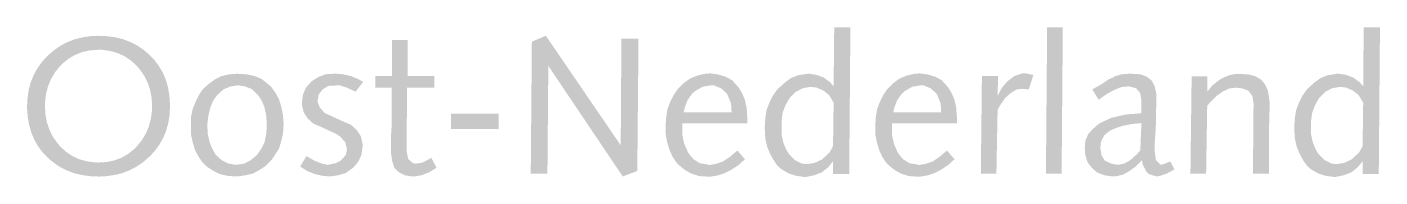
# Model space of a CAD drawing. Extents: x 65.7 to 79.2, y -14 to -12.5.
import ezdxf

# ---------------------------------------------------------------- set-up
doc = ezdxf.new("R2010")
doc.units = 0
doc.header["$MEASUREMENT"] = 0
doc.layers.add('to-xx-stempel', color=7, linetype='CONTINUOUS')

msp = doc.modelspace()

# ---------------------------------------------------------------- hatches: boundary and pattern name
at = {"layer": 'to-xx-stempel', "lineweight": 9}
h = msp.add_hatch(color=256, dxfattribs=at)
h.paths.add_polyline_path([(67.059, -12.958), (67.021, -12.894), (66.976, -12.832), (66.922, -12.777), (66.865, -12.729), (66.801, -12.686), (66.734, -12.653), (66.661, -12.625), (66.584, -12.606), (66.502, -12.595), (66.413, -12.591), (66.33, -12.595), (66.249, -12.608), (66.174, -12.627), (66.101, -12.655), (66.034, -12.691), (65.97, -12.735), (65.91, -12.786), (65.902, -12.794), (65.848, -12.853), (65.803, -12.916), (65.766, -12.983), (65.737, -13.055), (65.716, -13.13), (65.705, -13.21), (65.7, -13.293), (65.7, -13.317), (65.707, -13.402), (65.721, -13.482), (65.743, -13.557), (65.773, -13.628), (65.81, -13.694), (65.856, -13.754), (65.91, -13.811), (65.968, -13.858), (66.03, -13.901), (66.098, -13.934), (66.171, -13.962), (66.249, -13.981), (66.33, -13.992), (66.425, -13.996), (66.508, -13.991), (66.587, -13.978), (66.662, -13.959), (66.734, -13.93), (66.802, -13.894), (66.866, -13.849), (66.926, -13.797), (66.931, -13.793), (66.984, -13.734), (67.029, -13.672), (67.066, -13.604), (67.095, -13.534), (67.115, -13.457), (67.128, -13.378), (67.131, -13.293), (67.131, -13.27), (67.125, -13.184), (67.111, -13.104), (67.09, -13.029)])
h.paths.add_polyline_path([(66.908, -13.058), (66.932, -13.131), (66.947, -13.21), (66.953, -13.293), (66.951, -13.339), (66.94, -13.419), (66.92, -13.496), (66.89, -13.566), (66.85, -13.633), (66.8, -13.694), (66.776, -13.719), (66.714, -13.768), (66.648, -13.807), (66.577, -13.834), (66.499, -13.851), (66.417, -13.856), (66.379, -13.855), (66.299, -13.844), (66.223, -13.823), (66.154, -13.791), (66.09, -13.748), (66.031, -13.694), (66.003, -13.661), (65.958, -13.598), (65.924, -13.529), (65.899, -13.455), (65.884, -13.376), (65.88, -13.293), (65.881, -13.248), (65.891, -13.168), (65.911, -13.092), (65.941, -13.021), (65.981, -12.954), (66.031, -12.892), (66.057, -12.867), (66.118, -12.818), (66.184, -12.78), (66.256, -12.752), (66.333, -12.736), (66.417, -12.731), (66.453, -12.731), (66.534, -12.742), (66.608, -12.764), (66.677, -12.795), (66.742, -12.839), (66.8, -12.892), (66.828, -12.925), (66.873, -12.989)], flags=16)
for points in [[(71.823, -12.618), (71.652, -12.618), (71.645, -13.684), (70.895, -12.59), (70.755, -12.65), (70.744, -13.968), (70.911, -13.968), (70.92, -12.891), (71.665, -13.995), (71.811, -13.94)], [(76.072, -12.505), (75.915, -12.505), (75.903, -13.968), (76.06, -13.968)], [(69.506, -13.109), (69.778, -13.109), (69.778, -12.993), (69.512, -12.993), (69.512, -12.634), (69.355, -12.634), (69.355, -12.993), (69.187, -12.993), (69.187, -13.109), (69.35, -13.109), (69.35, -13.468), (69.35, -13.508), (69.344, -13.601), (69.344, -13.682), (69.344, -13.746), (69.344, -13.752), (69.355, -13.838), (69.378, -13.908), (69.425, -13.954), (69.483, -13.983), (69.558, -13.995), (69.575, -13.995), (69.651, -13.983), (69.726, -13.954), (69.801, -13.908), (69.749, -13.81), (69.738, -13.815), (69.662, -13.856), (69.593, -13.867), (69.564, -13.862), (69.517, -13.821), (69.5, -13.74)], [(68.608, -13.248), (68.62, -13.178), (68.66, -13.126), (68.718, -13.091), (68.805, -13.086), (68.834, -13.086), (68.904, -13.109), (68.99, -13.149), (69.066, -13.051), (69.014, -13.022), (68.944, -12.993), (68.863, -12.975), (68.804, -12.97), (68.77, -12.97), (68.689, -12.975), (68.614, -13.004), (68.55, -13.045), (68.544, -13.051), (68.492, -13.109), (68.463, -13.178), (68.452, -13.259), (68.452, -13.277), (68.469, -13.352), (68.51, -13.416), (68.568, -13.468), (68.637, -13.497), (68.712, -13.532), (68.788, -13.566), (68.834, -13.595), (68.886, -13.653), (68.904, -13.723), (68.892, -13.781), (68.84, -13.838), (68.793, -13.862), (68.712, -13.879), (68.654, -13.867), (68.579, -13.838), (68.498, -13.792), (68.434, -13.896), (68.51, -13.943), (68.585, -13.972), (68.66, -13.989), (68.736, -13.995), (68.817, -13.983), (68.892, -13.96), (68.956, -13.914), (68.967, -13.908), (69.019, -13.844), (69.048, -13.781), (69.06, -13.699), (69.06, -13.671), (69.043, -13.595), (69.002, -13.532), (68.944, -13.479), (68.875, -13.45), (68.799, -13.416), (68.724, -13.381), (68.683, -13.364), (68.631, -13.306)], [(75.419, -13.329), (75.442, -13.288), (75.494, -13.213), (75.552, -13.161), (75.61, -13.126), (75.668, -13.12), (75.731, -13.126), (75.778, -12.981), (75.772, -12.981), (75.691, -12.964), (75.656, -12.969), (75.587, -12.993), (75.517, -13.045), (75.511, -13.051), (75.459, -13.114), (75.424, -13.184), (75.419, -13.184), (75.424, -12.993), (75.262, -12.993), (75.251, -13.966), (75.407, -13.966)], [(77.611, -13.191), (77.68, -13.144), (77.744, -13.115), (77.808, -13.109), (77.866, -13.115), (77.929, -13.138), (77.97, -13.191), (77.982, -13.26), (77.976, -13.967), (78.138, -13.967), (78.138, -13.486), (78.144, -13.26), (78.138, -13.214), (78.126, -13.138), (78.097, -13.075), (78.057, -13.028), (77.999, -12.994), (77.929, -12.976), (77.819, -12.97), (77.744, -12.982), (77.663, -13.017), (77.628, -13.04), (77.57, -13.086), (77.518, -13.15), (77.518, -12.994), (77.362, -12.994), (77.35, -13.967), (77.507, -13.967), (77.518, -13.289), (77.547, -13.254)], [(70.423, -13.369), (69.945, -13.369), (69.945, -13.521), (70.423, -13.521)]]:
    msp.add_hatch(color=256, dxfattribs=at).paths.add_polyline_path(points)
h = msp.add_hatch(color=256, dxfattribs=at)
h.paths.add_polyline_path([(73.945, -12.505), (73.783, -12.505), (73.777, -13.095), (73.742, -13.055), (73.678, -13.008), (73.603, -12.98), (73.522, -12.968), (73.493, -12.974), (73.418, -12.985), (73.348, -13.014), (73.285, -13.061), (73.221, -13.119), (73.215, -13.124), (73.169, -13.188), (73.134, -13.258), (73.105, -13.333), (73.093, -13.408), (73.088, -13.489), (73.088, -13.53), (73.093, -13.617), (73.111, -13.698), (73.14, -13.767), (73.175, -13.831), (73.215, -13.889), (73.256, -13.924), (73.325, -13.964), (73.395, -13.987), (73.476, -13.999), (73.505, -13.999), (73.586, -13.982), (73.661, -13.953), (73.725, -13.9), (73.771, -13.843), (73.771, -13.97), (73.933, -13.97)])
h.paths.add_polyline_path([(73.771, -13.692), (73.736, -13.756), (73.673, -13.814), (73.661, -13.825), (73.586, -13.86), (73.51, -13.872), (73.458, -13.866), (73.389, -13.831), (73.331, -13.773), (73.302, -13.727), (73.273, -13.657), (73.256, -13.576), (73.256, -13.483), (73.256, -13.437), (73.267, -13.356), (73.296, -13.281), (73.337, -13.211), (73.343, -13.205), (73.4, -13.148), (73.47, -13.113), (73.545, -13.101), (73.603, -13.107), (73.673, -13.136), (73.731, -13.182), (73.777, -13.258)], flags=16)
h = msp.add_hatch(color=256, dxfattribs=at)
h.paths.add_polyline_path([(79.248, -12.505), (79.085, -12.505), (79.08, -13.095), (79.045, -13.055), (78.981, -13.008), (78.906, -12.98), (78.825, -12.968), (78.796, -12.974), (78.721, -12.985), (78.651, -13.014), (78.587, -13.061), (78.524, -13.119), (78.518, -13.124), (78.472, -13.188), (78.437, -13.258), (78.408, -13.333), (78.396, -13.408), (78.39, -13.489), (78.39, -13.53), (78.396, -13.617), (78.414, -13.698), (78.443, -13.767), (78.477, -13.831), (78.518, -13.889), (78.558, -13.924), (78.628, -13.964), (78.697, -13.987), (78.779, -13.999), (78.807, -13.999), (78.889, -13.982), (78.964, -13.953), (79.028, -13.9), (79.074, -13.843), (79.074, -13.97), (79.236, -13.97)])
h.paths.add_polyline_path([(79.074, -13.692), (79.039, -13.756), (78.975, -13.814), (78.964, -13.825), (78.889, -13.86), (78.813, -13.872), (78.761, -13.866), (78.692, -13.831), (78.634, -13.773), (78.605, -13.727), (78.576, -13.657), (78.558, -13.576), (78.558, -13.483), (78.558, -13.437), (78.57, -13.356), (78.599, -13.281), (78.639, -13.211), (78.645, -13.205), (78.703, -13.148), (78.773, -13.113), (78.848, -13.101), (78.906, -13.107), (78.975, -13.136), (79.033, -13.182), (79.08, -13.258)], flags=16)
h = msp.add_hatch(color=256, dxfattribs=at)
h.paths.add_polyline_path([(68.246, -13.3), (68.223, -13.224), (68.188, -13.161), (68.147, -13.103), (68.107, -13.068), (68.049, -13.022), (67.98, -12.993), (67.898, -12.975), (67.806, -12.97), (67.725, -12.975), (67.649, -12.993), (67.58, -13.027), (67.516, -13.074), (67.458, -13.126), (67.423, -13.178), (67.389, -13.248), (67.36, -13.317), (67.342, -13.398), (67.342, -13.479), (67.342, -13.491), (67.342, -13.578), (67.36, -13.659), (67.383, -13.734), (67.418, -13.798), (67.458, -13.856), (67.499, -13.896), (67.562, -13.937), (67.632, -13.972), (67.707, -13.989), (67.794, -13.995), (67.806, -13.995), (67.887, -13.983), (67.962, -13.966), (68.026, -13.931), (68.09, -13.89), (68.147, -13.833), (68.182, -13.78), (68.223, -13.717), (68.246, -13.641), (68.263, -13.566), (68.269, -13.479), (68.269, -13.473), (68.263, -13.381)])
h.paths.add_polyline_path([(68.095, -13.387), (68.101, -13.479), (68.101, -13.485), (68.095, -13.572), (68.078, -13.653), (68.043, -13.722), (68.003, -13.78), (67.939, -13.833), (67.875, -13.867), (67.794, -13.879), (67.719, -13.867), (67.649, -13.833), (67.591, -13.78), (67.557, -13.722), (67.528, -13.653), (67.51, -13.572), (67.505, -13.479), (67.516, -13.387), (67.534, -13.311), (67.562, -13.242), (67.603, -13.184), (67.667, -13.126), (67.736, -13.097), (67.812, -13.085), (67.887, -13.097), (67.956, -13.126), (68.014, -13.184), (68.049, -13.236), (68.078, -13.305)], flags=16)
h = msp.add_hatch(color=256, dxfattribs=at)
h.paths.add_polyline_path([(72.906, -13.313), (72.889, -13.232), (72.86, -13.163), (72.825, -13.105), (72.813, -13.093), (72.761, -13.035), (72.697, -13), (72.622, -12.977), (72.541, -12.966), (72.483, -12.971), (72.408, -12.989), (72.338, -13.018), (72.275, -13.064), (72.217, -13.122), (72.176, -13.18), (72.141, -13.25), (72.112, -13.325), (72.101, -13.4), (72.095, -13.481), (72.095, -13.487), (72.095, -13.574), (72.112, -13.661), (72.136, -13.736), (72.165, -13.8), (72.205, -13.858), (72.234, -13.887), (72.292, -13.933), (72.356, -13.968), (72.431, -13.991), (72.518, -13.997), (72.541, -13.997), (72.616, -13.985), (72.686, -13.962), (72.755, -13.927), (72.825, -13.881), (72.889, -13.823), (72.813, -13.736), (72.738, -13.8), (72.668, -13.846), (72.599, -13.869), (72.535, -13.881), (72.512, -13.875), (72.437, -13.863), (72.373, -13.823), (72.321, -13.759), (72.309, -13.73), (72.28, -13.667), (72.263, -13.585), (72.263, -13.493), (72.263, -13.464), (72.912, -13.464), (72.912, -13.429), (72.912, -13.4)])
h.paths.add_polyline_path([(72.755, -13.354), (72.275, -13.354), (72.286, -13.307), (72.315, -13.232), (72.361, -13.168), (72.396, -13.139), (72.466, -13.099), (72.541, -13.087), (72.582, -13.087), (72.651, -13.116), (72.709, -13.168), (72.721, -13.197), (72.75, -13.267)], flags=16)
h = msp.add_hatch(color=256, dxfattribs=at)
h.paths.add_polyline_path([(75.005, -13.313), (74.988, -13.232), (74.959, -13.163), (74.924, -13.105), (74.912, -13.093), (74.86, -13.035), (74.797, -13), (74.721, -12.977), (74.64, -12.966), (74.582, -12.971), (74.507, -12.989), (74.437, -13.018), (74.374, -13.064), (74.316, -13.122), (74.275, -13.18), (74.24, -13.25), (74.212, -13.325), (74.2, -13.4), (74.194, -13.481), (74.194, -13.487), (74.194, -13.574), (74.212, -13.661), (74.235, -13.736), (74.264, -13.8), (74.304, -13.858), (74.333, -13.887), (74.391, -13.933), (74.455, -13.968), (74.53, -13.991), (74.617, -13.997), (74.64, -13.997), (74.715, -13.985), (74.785, -13.962), (74.854, -13.927), (74.924, -13.881), (74.988, -13.823), (74.912, -13.736), (74.837, -13.8), (74.768, -13.846), (74.698, -13.869), (74.634, -13.881), (74.611, -13.875), (74.536, -13.863), (74.472, -13.823), (74.42, -13.759), (74.408, -13.73), (74.38, -13.667), (74.362, -13.585), (74.362, -13.493), (74.362, -13.464), (75.011, -13.464), (75.011, -13.429), (75.011, -13.4)])
h.paths.add_polyline_path([(74.854, -13.354), (74.374, -13.354), (74.385, -13.307), (74.414, -13.232), (74.461, -13.168), (74.495, -13.139), (74.565, -13.099), (74.64, -13.087), (74.681, -13.087), (74.75, -13.116), (74.808, -13.168), (74.82, -13.197), (74.849, -13.267)], flags=16)
h = msp.add_hatch(color=256, dxfattribs=at)
h.paths.add_polyline_path([(77.01, -13.276), (77.01, -13.213), (77.01, -13.172), (76.992, -13.097), (76.963, -13.039), (76.911, -12.998), (76.848, -12.975), (76.743, -12.969), (76.662, -12.975), (76.587, -12.998), (76.581, -13.004), (76.529, -13.027), (76.46, -13.074), (76.367, -13.126), (76.431, -13.23), (76.512, -13.172), (76.587, -13.132), (76.656, -13.103), (76.714, -13.097), (76.738, -13.097), (76.807, -13.114), (76.848, -13.166), (76.859, -13.242), (76.859, -13.271), (76.859, -13.363), (76.801, -13.369), (76.714, -13.375), (76.633, -13.392), (76.558, -13.41), (76.494, -13.439), (76.436, -13.467), (76.373, -13.52), (76.326, -13.572), (76.297, -13.641), (76.292, -13.711), (76.297, -13.78), (76.321, -13.856), (76.367, -13.913), (76.413, -13.954), (76.488, -13.983), (76.57, -13.995), (76.599, -13.995), (76.674, -13.977), (76.738, -13.942), (76.801, -13.896), (76.865, -13.832), (76.871, -13.873), (76.906, -13.942), (76.934, -13.971), (77.01, -13.995), (77.045, -13.989), (77.114, -13.966), (77.189, -13.925), (77.149, -13.844), (77.137, -13.85), (77.062, -13.879), (77.045, -13.873), (77.004, -13.832), (76.992, -13.74), (76.992, -13.728), (76.992, -13.664), (76.998, -13.583), (77.004, -13.479), (77.004, -13.45), (77.004, -13.357)])
h.paths.add_polyline_path([(76.859, -13.462), (76.848, -13.734), (76.813, -13.774), (76.749, -13.832), (76.685, -13.867), (76.622, -13.879), (76.558, -13.867), (76.494, -13.838), (76.46, -13.786), (76.448, -13.711), (76.454, -13.647), (76.488, -13.583), (76.546, -13.537), (76.599, -13.514), (76.668, -13.491), (76.755, -13.473)], flags=16)

doc.saveas('drawing.dxf')
